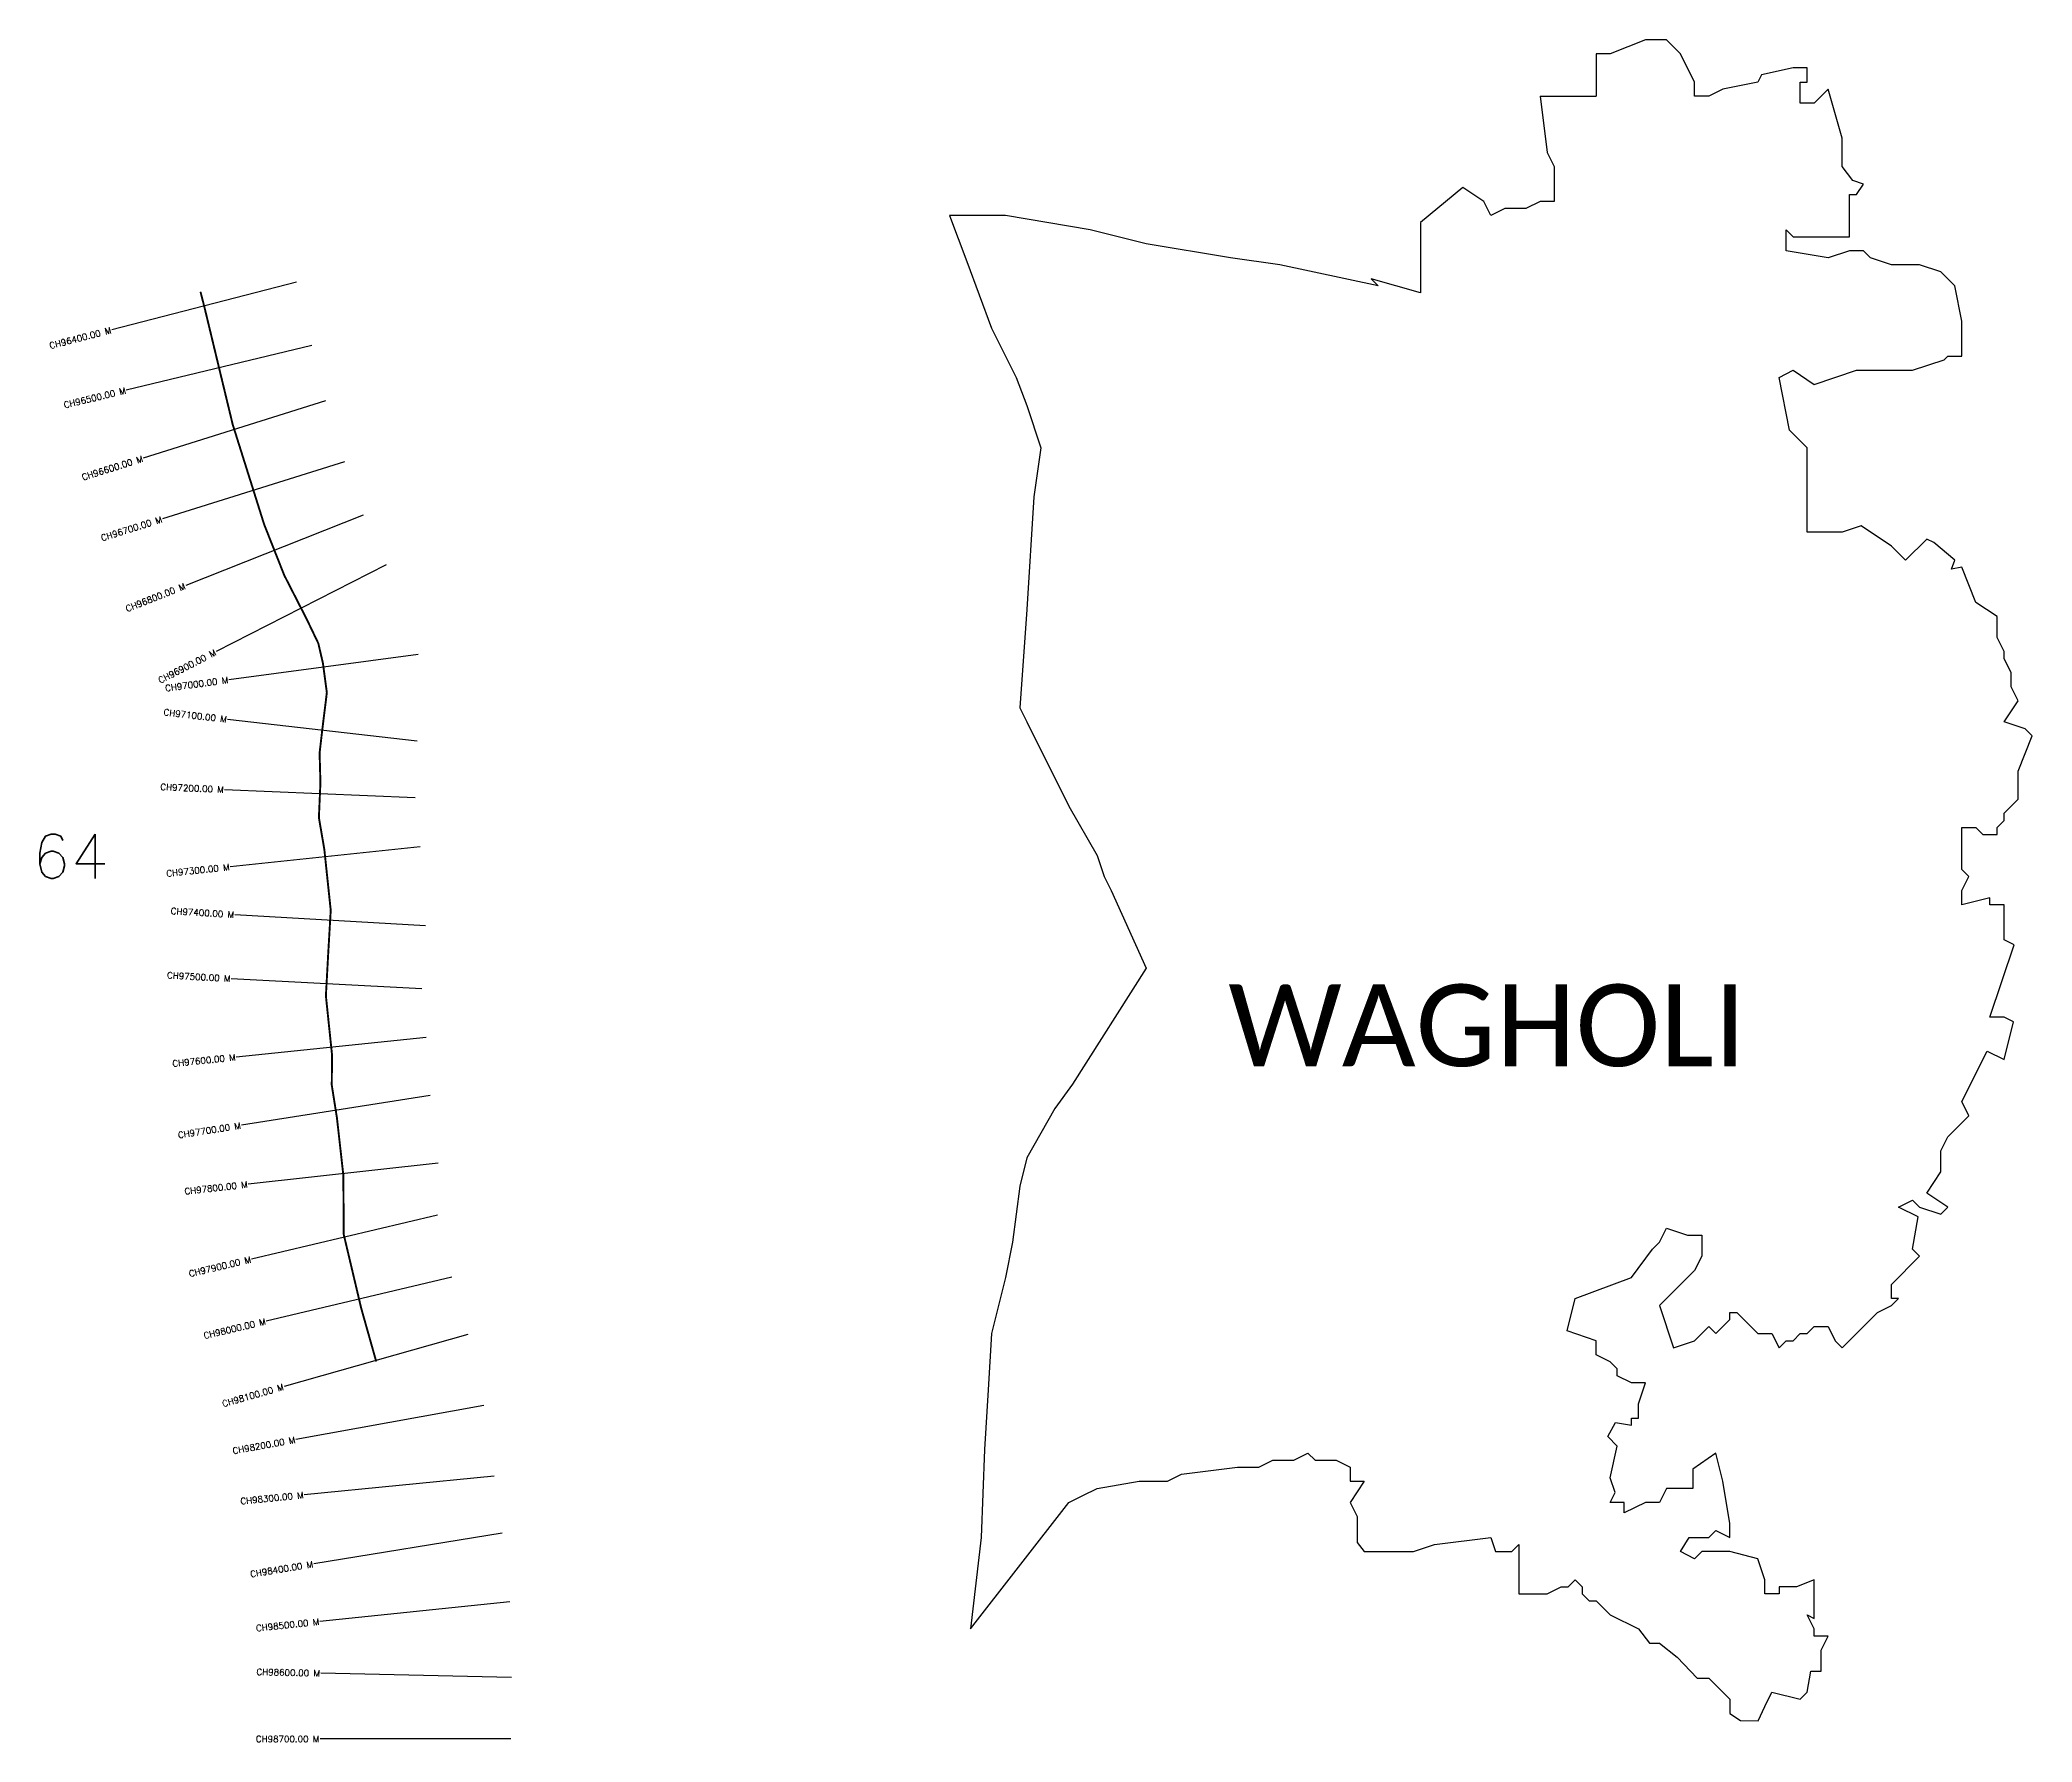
# Model space of a CAD drawing. Header units: metres. Extents: x 264353 to 267484, y 2146789 to 2149464.
import ezdxf
from ezdxf.enums import TextEntityAlignment as Align

# ---------------------------------------------------------------- set-up
doc = ezdxf.new("R2010")
doc.units = ezdxf.units.M
for name, color, linetype in [('CS', 134, 'Continuous'), ('CSMark', 6, 'Continuous'), ('NATURALLY PROTECTED', 3, 'Continuous'), ('village', 3, 'Continuous'), ('VILLAGE NAME', 250, 'Continuous')]:
    doc.layers.add(name, color=color, linetype=linetype)
doc.styles.get("Standard").update_dxf_attribs({"font": 'simplex.shx'})

msp = doc.modelspace()

# ---------------------------------------------------------------- linework, layer by layer
at = {"color": 6, "flags": 128}
msp.add_lwpolyline([(266710.6, 2149375.6), (266799, 2149375.6)], dxfattribs=at)
at = {"layer": 'CS'}
for p, q in [((264756.9, 2149083.3), (264466.4, 2149008.4)), ((264780.9, 2148983.8), (264489.2, 2148913.5)), ((264802.1, 2148896.6), (264516, 2148806.6)), ((264832.1, 2148801.2), (264546, 2148711.2)), ((264861.5, 2148717), (264582.6, 2148606.7)), ((264897.5, 2148639.4), (264630.3, 2148502.9)), ((264947.8, 2148498.1), (264650.4, 2148458.5)), ((264946.1, 2148361.9), (264648.1, 2148396.3)), ((264943.4, 2148272.9), (264643.6, 2148285.9)), ((264950.9, 2148195.9), (264652.5, 2148164.6)), ((264959.3, 2148071.9), (264659.8, 2148089.5)), ((264953.7, 2147972.8), (264654.1, 2147988.9)), ((264960.5, 2147896.8), (264662.1, 2147865.8)), ((264966.6, 2147805.2), (264670.2, 2147758.6)), ((264979.1, 2147699.3), (264681, 2147665.9)), ((264978, 2147617.2), (264686, 2147548.2)), ((265001, 2147519.9), (264709, 2147450.9)), ((265025.9, 2147429.8), (264737.2, 2147348.2)), ((265050.9, 2147318.2), (264755.6, 2147264.8)), ((265067.5, 2147207.5), (264769, 2147177.9)), ((265079.8, 2147117.8), (264783.7, 2147069.5)), ((265091.9, 2147009.7), (264793.5, 2146978.8)), ((265094.6, 2146891.2), (264794.7, 2146897.6)), ((265093.7, 2146794.4), (264793.7, 2146794.4))]:
    msp.add_line(p, q, dxfattribs=at)
at = {"layer": 'NATURALLY PROTECTED', "const_width": 3, "flags": 128}
msp.add_lwpolyline([(264605.8, 2149068.3), (264611.8, 2149045), (264656.4, 2148859.9), (264705.8, 2148702.9), (264737.5, 2148622.7), (264772.5, 2148554.3), (264791, 2148515.8), (264798.2, 2148484.8), (264804.4, 2148438.4), (264797.3, 2148380.8), (264793, 2148343.5), (264794.3, 2148296.9), (264791.9, 2148241.9), (264800.4, 2148192.4), (264810.5, 2148096.4), (264806.3, 2148024.2), (264802.9, 2147961.9), (264812.6, 2147868.7), (264812.1, 2147821.8), (264820.3, 2147769.9), (264830.3, 2147680.1), (264831, 2147586.8), (264858.4, 2147471.1), (264882, 2147387.4)], dxfattribs=at)
at = {"layer": 'village', "color": 6}
msp.add_lwpolyline([(266710.6, 2149375.6), (266721.6, 2149287.2), (266732.7, 2149265.1), (266732.7, 2149209.9), (266710.6, 2149209.9), (266688.5, 2149198.9), (266655.3, 2149198.9), (266633.2, 2149187.8), (266622.2, 2149209.9), (266589.1, 2149232), (266522.8, 2149176.8), (266522.8, 2149066.3), (266445.4, 2149088.4), (266456.5, 2149077.3), (266301.8, 2149110.5), (266224.5, 2149121.5), (266091.9, 2149143.6), (266003.6, 2149165.7), (265871, 2149187.8), (265782.6, 2149187.8), (265810.2, 2149116), (265848.9, 2149011), (265887.5, 2148933.7), (265904.1, 2148889.5), (265926.2, 2148823.2), (265915.2, 2148745.9), (265904.1, 2148569.1), (265893.1, 2148414.5), (265904.1, 2148392.4), (265970.4, 2148259.8), (266014.6, 2148182.5), (266025.6, 2148149.4), (266036.7, 2148127.3), (266091.9, 2148005.7), (265975.9, 2147823.4), (265948.3, 2147784.8), (265904.1, 2147707.4), (265893.1, 2147663.2), (265882, 2147574.9), (265871, 2147519.6), (265848.9, 2147431.3), (265843.3, 2147342.9), (265837.8, 2147249), (265832.3, 2147110.9), (265815.7, 2146967.3), (265970.4, 2147166.1), (265992.5, 2147177.2), (266014.6, 2147188.2), (266080.9, 2147199.3), (266125.1, 2147199.3), (266147.1, 2147210.3), (266235.5, 2147221.4), (266268.7, 2147221.4), (266290.8, 2147232.4), (266323.9, 2147232.4), (266346, 2147243.4), (266357.1, 2147232.4), (266390.2, 2147232.4), (266412.3, 2147221.4), (266412.3, 2147199.3), (266434.4, 2147199.3), (266412.3, 2147166.1), (266423.4, 2147144), (266423.4, 2147103.3), (266434.4, 2147088.8), (266511.7, 2147088.8), (266544.9, 2147099.8), (266633.2, 2147110.9), (266640.6, 2147088.8), (266666.4, 2147088.8), (266677.4, 2147099.8), (266677.4, 2147022.5), (266721.6, 2147022.5), (266743.7, 2147033.5), (266754.8, 2147033.5), (266765.8, 2147044.6), (266776.9, 2147033.5), (266776.9, 2147022.5), (266787.9, 2147011.5), (266799, 2147011.5), (266821.1, 2146989.4), (266865.2, 2146967.3), (266882.6, 2146945.1), (266898.4, 2146945.1), (266926, 2146923.1), (266957.7, 2146889.9), (266975.7, 2146889.9), (267008.9, 2146856.8), (267008.9, 2146834.7), (267025.4, 2146823.6), (267053.2, 2146822.8), (267064.1, 2146845.7), (267075.1, 2146867.8), (267119.3, 2146856.8), (267130.4, 2146867.8), (267135.9, 2146901), (267152.5, 2146901), (267152.5, 2146934.1), (267163.5, 2146956.2), (267141.4, 2146956.2), (267141.4, 2146967.3), (267130.4, 2146989.4), (267141.4, 2146983.8), (267141.4, 2147044.6), (267113.8, 2147033.5), (267086.2, 2147033.5), (267086.2, 2147022.5), (267064.1, 2147022.5), (267064.1, 2147044.6), (267053, 2147077.7), (267008.9, 2147088.8), (266964.7, 2147088.8), (266953.6, 2147077.7), (266931.5, 2147088.8), (266945.1, 2147110.9), (266975.7, 2147110.9), (266986.8, 2147121.9), (267008.9, 2147110.9), (267008.9, 2147133), (266997.8, 2147199.3), (266986.8, 2147243.4), (266951, 2147218.5), (266951, 2147188.2), (266909.4, 2147188.2), (266898.4, 2147166.1), (266876.3, 2147166.1), (266843.1, 2147149.5), (266843.1, 2147166.1), (266821.1, 2147166.1), (266828.8, 2147181.6), (266821.1, 2147204.8), (266832.1, 2147254.5), (266817.2, 2147269.4), (266829.2, 2147291.6), (266854.2, 2147287.6), (266854.2, 2147298.7), (266865.2, 2147298.7), (266865.2, 2147320.8), (266876.3, 2147353.9), (266854.2, 2147353.9), (266832.1, 2147365), (266832.1, 2147376), (266821.1, 2147387.1), (266799, 2147398.1), (266799, 2147420.2), (266753.1, 2147435.5), (266765.8, 2147486.5), (266854.2, 2147519.6), (266887.3, 2147563.8), (266898.4, 2147574.9), (266909.4, 2147597), (266942.6, 2147585.9), (266964.7, 2147585.9), (266964.7, 2147552.8), (266953.6, 2147530.7), (266898.4, 2147475.4), (266920.5, 2147409.2), (266953.6, 2147420.2), (266975.7, 2147442.3), (266986.8, 2147431.3), (267008.9, 2147453.3), (267008.9, 2147464.4), (267019.9, 2147464.4), (267053, 2147431.3), (267075.1, 2147431.3), (267086.2, 2147409.2), (267097.2, 2147420.2), (267108.3, 2147420.2), (267119.3, 2147431.3), (267130.4, 2147431.3), (267141.4, 2147442.3), (267163.5, 2147442.3), (267174.6, 2147420.2), (267185.6, 2147409.2), (267240.9, 2147464.4), (267262.9, 2147475.4), (267274, 2147486.5), (267262.9, 2147486.5), (267262.9, 2147508.6), (267307.1, 2147552.8), (267296.1, 2147563.8), (267304.6, 2147614.8), (267274, 2147630.1), (267296.1, 2147641.2), (267307.1, 2147630.1), (267340.3, 2147619.1), (267351.3, 2147630.1), (267318.2, 2147652.2), (267340.3, 2147685.3), (267340.3, 2147718.5), (267351.3, 2147740.6), (267384.5, 2147773.7), (267373.4, 2147795.8), (267413.2, 2147875.3), (267439.7, 2147862.1), (267454.5, 2147921), (267439.7, 2147928.4), (267417.6, 2147928.4), (267455.5, 2148042), (267439.7, 2148049.9), (267439.7, 2148105.1), (267417.6, 2148105.1), (267417.6, 2148116.2), (267373.4, 2148105.1), (267373.4, 2148127.3), (267384.5, 2148149.4), (267373.4, 2148160.4), (267373.4, 2148226.7), (267395.5, 2148226.7), (267406.6, 2148215.6), (267428.7, 2148215.6), (267428.7, 2148226.7), (267439.7, 2148237.7), (267439.7, 2148248.8), (267461.8, 2148270.9), (267461.8, 2148315.1), (267483.9, 2148370.3), (267472.8, 2148381.3), (267439.7, 2148392.4), (267461.8, 2148425.5), (267450.8, 2148447.6), (267450.8, 2148469.7), (267439.7, 2148491.8), (267439.7, 2148502.8), (267428.7, 2148525), (267428.7, 2148558.1), (267395.5, 2148580.2), (267373.4, 2148635.4), (267357, 2148632.4), (267362.4, 2148646.5), (267329.3, 2148674.1), (267318.2, 2148679.6), (267285, 2148646.5), (267262.9, 2148668.6), (267215.1, 2148700.5), (267185.6, 2148690.7), (267130.4, 2148690.7), (267130.4, 2148823.2), (267102.8, 2148850.9), (267086.2, 2148933.7), (267108.3, 2148944.8), (267141.4, 2148922.7), (267207.7, 2148944.8), (267296.1, 2148944.8), (267345.8, 2148961.3), (267351.3, 2148966.9), (267373.4, 2148966.9), (267373.4, 2149022.1), (267362.4, 2149077.3), (267340.3, 2149099.4), (267307.1, 2149110.5), (267262.9, 2149110.5), (267229.8, 2149121.5), (267218.8, 2149132.6), (267196.7, 2149132.6), (267163.5, 2149121.5), (267097.2, 2149132.6), (267097.2, 2149165.7), (267108.3, 2149154.7), (267196.7, 2149154.7), (267196.7, 2149220.9), (267207.7, 2149220.9), (267218.8, 2149237.5), (267202.2, 2149243), (267185.6, 2149265.1), (267185.6, 2149287.2), (267185.6, 2149309.3), (267163.5, 2149386.7), (267141.4, 2149364.6), (267119.3, 2149364.6), (267119.3, 2149397.7), (267130.4, 2149397.7), (267130.4, 2149419.8), (267108.3, 2149419.8), (267058.6, 2149408.8), (267053, 2149397.7), (266997.8, 2149386.7), (266975.7, 2149375.6), (266953.6, 2149375.6), (266953.6, 2149397.7), (266931.5, 2149441.9), (266909.4, 2149464), (266876.3, 2149464), (266821.1, 2149441.9), (266799, 2149441.9), (266799, 2149375.6)], dxfattribs=at)

# ---------------------------------------------------------------- texts
at = {"insert": (264341.4, 2148216.2), "char_height": 70, "attachment_point": 1}
msp.add_mtext_dynamic_manual_height_columns('64', width=95.172, gutter_width=1, heights=[0], dxfattribs=at)
at = {"layer": 'CSMark'}
for s, rotation, p in [('CH96400.00 M', 14.4725, (264465.4, 2149008.1)), ('CH96500.00 M', 13.5425, (264488.3, 2148913.3)), ('CH96600.00 M', 17.4593, (264515, 2148806.3)), ('CH96700.00 M', 17.4593, (264545, 2148710.9)), ('CH96800.00 M', 21.5798, (264581.6, 2148606.3)), ('CH96900.00 M', 27.0689, (264629.4, 2148502.4)), ('CH97000.00 M', 7.5979, (264649.4, 2148458.3)), ('CH97100.00 M', 353.4154, (264647.1, 2148396.4)), ('CH97200.00 M', 357.5091, (264642.6, 2148286)), ('CH97300.00 M', 5.9818, (264651.5, 2148164.5)), ('CH97400.00 M', 356.6488, (264658.8, 2148089.5)), ('CH97500.00 M', 356.9165, (264653.1, 2147989)), ('CH97600.00 M', 5.9301, (264661.1, 2147865.7)), ('CH97700.00 M', 8.9215, (264669.2, 2147758.5)), ('CH97800.00 M', 6.392, (264680, 2147665.8)), ('CH97900.00 M', 13.3007, (264685, 2147548)), ('CH98000.00 M', 13.3007, (264708.1, 2147450.7)), ('CH98100.00 M', 15.7803, (264736.3, 2147347.9)), ('CH98200.00 M', 10.2467, (264754.7, 2147264.6)), ('CH98300.00 M', 5.662, (264768, 2147177.8)), ('CH98400.00 M', 9.2679, (264782.7, 2147069.3)), ('CH98500.00 M', 5.9119, (264792.5, 2146978.7)), ('CH98600.00 M', 358.7693, (264793.7, 2146897.7)), ('CH98700.00 M', 359.9989, (264792.7, 2146794.4))]:
    msp.add_text(s, height=10, rotation=rotation, dxfattribs=at).set_placement(p, align=Align.MIDDLE_RIGHT)
at = {"layer": 'VILLAGE NAME', "insert": (266220.8, 2147980), "char_height": 128.647, "attachment_point": 1}
msp.add_mtext_dynamic_manual_height_columns('{\\fCalibri|b0|i0|c0|p34;WAGHOLI}', width=1449.11, gutter_width=643.2, heights=[0], dxfattribs=at)

doc.saveas('drawing.dxf')
